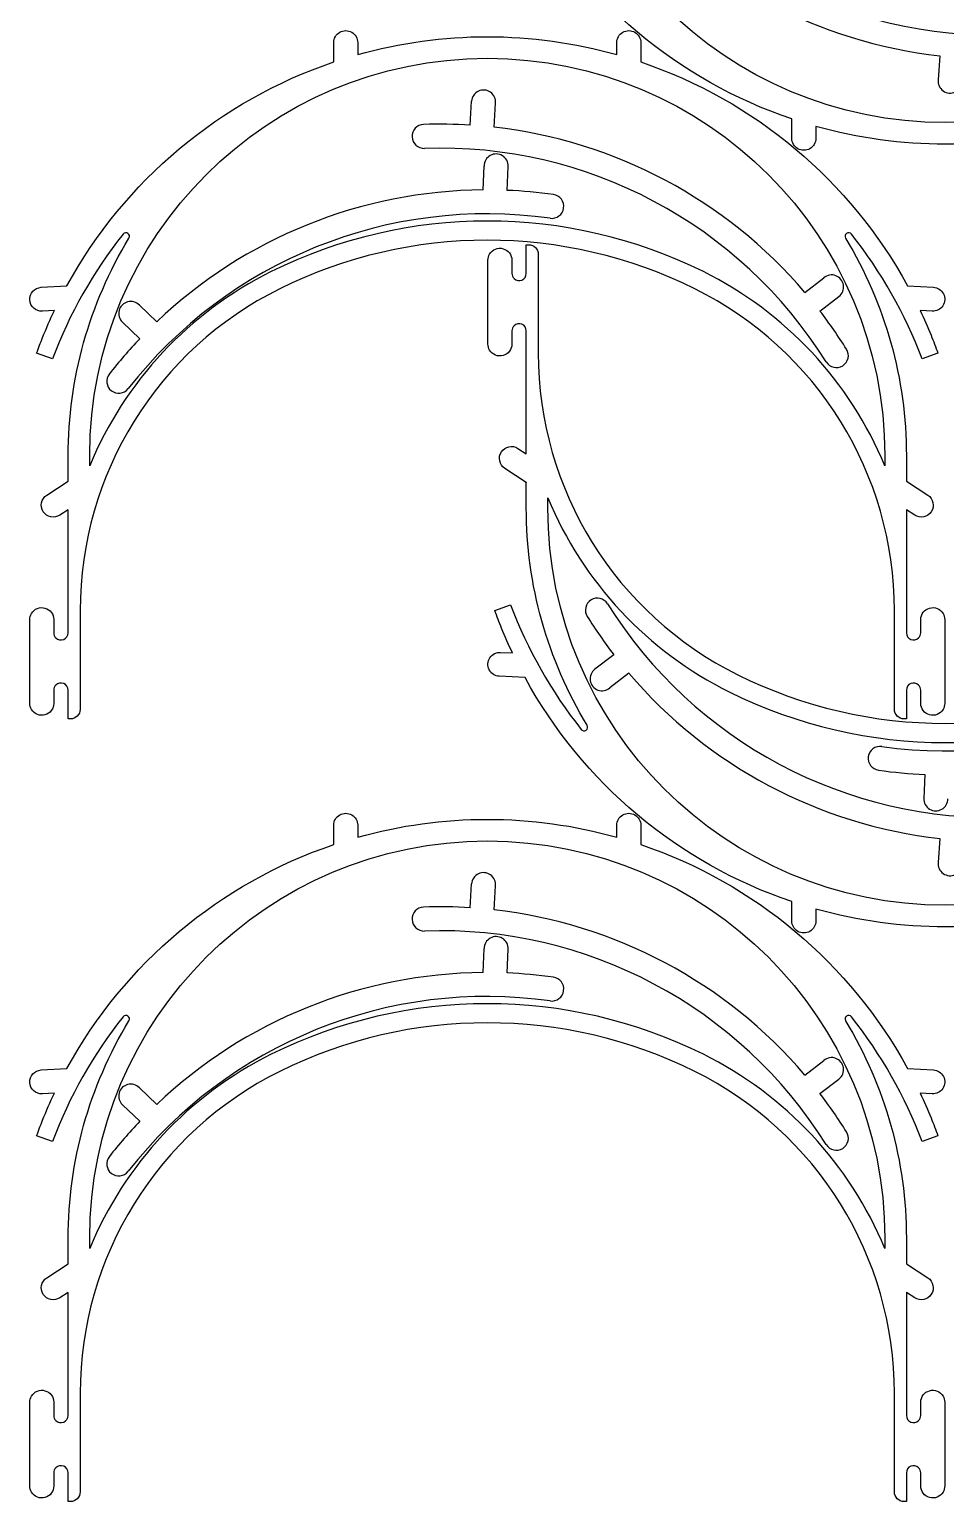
# Model space of a CAD drawing. Extents: x 5 to 3258, y 1 to 2262.
# Drawn here: x 5 to 547, y 1 to 873 of the extents above; entities that cross this region are included whole.
import ezdxf

# ---------------------------------------------------------------- set-up
doc = ezdxf.new("R2010")
doc.units = 0
doc.layers.add('Capa_1', color=7, linetype='CONTINUOUS')

msp = doc.modelspace()

# ---------------------------------------------------------------- linework, layer by layer
at = {"layer": 'Capa_1', "color": 7}
for points in [[(185.037468, 853.28447), (185.037468, 864.757018)], [(366.749713, 864.757018), (366.749713, 853.28447)], [(543.666788, 856.896555), (542.783736, 842.750866)], [(265.772456, 815.894861), (266.65551, 830.040548)], [(279.896051, 814.65792), (280.779103, 828.803609)], [(456.15617, 808.058551), (456.15617, 819.531099)], [(273.441771, 777.524267), (274.042184, 791.684768)], [(287.617293, 777.278115), (288.217706, 791.438616)], [(298.98102, 728.094898), (298.98102, 735.181512), (298.98102, 745.1028)], [(306.067635, 739.43348), (306.067635, 735.181512)], [(463.858192, 716.843515), (475.091703, 725.485766)], [(80.263004, 699.474979), (69.994393, 709.24411)], [(472.781479, 705.826211), (484.01499, 714.468463)], [(539.173556, 705.694221), (532.096834, 706.068196)], [(70.236981, 689.450768), (59.968372, 699.219899)], [(294.035074, 624.488315), (294.035272, 624.488712)], [(294.035272, 624.488712), (298.98102, 621.273827)], [(511.168957, 620.209244), (511.168957, 614.128844)], [(523.924863, 620.208479), (523.924863, 605.01115), (523.926365, 605.036662), (536.59536, 596.801364)], [(298.98102, 589.197997), (298.98102, 604.395326), (298.979518, 604.369814), (286.310523, 612.605112)], [(15.191586, 596.800996), (27.860592, 605.036293), (27.862092, 605.010781)], [(311.736926, 589.197232), (311.736926, 595.277632)], [(27.861876, 515.327298), (27.861876, 588.132649)], [(528.870611, 584.917764), (523.924863, 588.132649)], [(528.870809, 584.918161), (528.870611, 584.917764)], [(34.94849, 528.524444), (34.94849, 474.224964)], [(283.732328, 503.712255), (290.809049, 503.33828)], [(350.78136, 502.319171), (339.547849, 493.67692)], [(359.704647, 491.301867), (348.471136, 482.659616)], [(523.924863, 481.311578), (523.924863, 474.224964), (523.924863, 464.303676)], [(29.279202, 464.303676), (27.861876, 464.303676), (27.861876, 474.224964)], [(516.838249, 469.972996), (516.838249, 474.224964)], [(534.879521, 431.423868), (534.279108, 417.263367)], [(185.037468, 389.875377), (185.037468, 401.347925)], [(366.749713, 401.347925), (366.749713, 389.875377)], [(543.666788, 393.487462), (542.783736, 379.341773)], [(265.772456, 352.485768), (266.65551, 366.631455)], [(279.896051, 351.248827), (280.779103, 365.394516)], [(456.15617, 344.649458), (456.15617, 356.122006)], [(273.441771, 314.115174), (274.042184, 328.275676)], [(287.617293, 313.869022), (288.217706, 328.029523)], [(463.858192, 253.434422), (475.091703, 262.076674)], [(80.263004, 236.065886), (69.994393, 245.835017)], [(472.781479, 242.417118), (484.01499, 251.05937)], [(70.236981, 226.041675), (59.968372, 235.810806)], [(539.173556, 242.285128), (532.096834, 242.659103)], [(511.168957, 156.800151), (511.168957, 150.719751)], [(523.924863, 156.799386), (523.924863, 141.602057), (523.926365, 141.627569), (536.59536, 133.392271)], [(15.191586, 133.391903), (27.860592, 141.6272), (27.862092, 141.601689)], [(27.861876, 51.918205), (27.861876, 124.723556)], [(528.870611, 121.508671), (523.924863, 124.723556)], [(528.870809, 121.509068), (528.870611, 121.508671)], [(34.94849, 65.115352), (34.94849, 10.815871)], [(523.924863, 17.902485), (523.924863, 10.815871), (523.924863, 0.894583)], [(29.279202, 0.894583), (27.861876, 0.894583), (27.861876, 10.815871)], [(516.838249, 6.563903), (516.838249, 10.815871)]]:
    msp.add_lwpolyline(points, dxfattribs=at)
for points in [[(403.767379, 729.128662)], [(419.138504, 480.277814)], [(403.767379, 265.719569)]]:
    msp.add_lwpolyline(points, close=True, dxfattribs=at)
for points in [[(547.012512, 817.375464), (417.090859, 817.375464), (311.761626, 922.684674), (311.736926, 1052.606324)], [(782.288099, 1052.606324), (782.263398, 922.684674), (676.934165, 817.375464), (547.012512, 817.375464)], [(347.079585, 995.870827), (398.062337, 914.281372), (488.699797, 866.088579), (584.849714, 869.446207)], [(456.15617, 819.531099), (388.731204, 842.345842), (332.357393, 889.692218), (298.237096, 952.161761)], [(359.704647, 954.71096), (406.385055, 899.935497), (472.152518, 864.966317), (543.666788, 856.896555)], [(188.580776, 870.894207), (190.773382, 872.160109), (193.474785, 872.160109), (195.667391, 870.894207)], [(199.210699, 857.670403), (249.361464, 871.762637), (302.42572, 871.762637), (352.576485, 857.670403)], [(356.119792, 870.894206), (358.312398, 872.160107), (361.0138, 872.160107), (363.206406, 870.894206)], [(185.037468, 864.757018), (185.037468, 867.288822), (186.388169, 869.628305), (188.580776, 870.894207)], [(195.667391, 870.894207), (197.859998, 869.628305), (199.210699, 867.288822), (199.210699, 864.757018)], [(199.210699, 864.757018), (199.210699, 864.757018), (199.210699, 857.670403), (199.210699, 857.670403)], [(352.576485, 864.757018), (352.576485, 867.288821), (353.927186, 869.628304), (356.119792, 870.894206)], [(352.576485, 857.670403), (352.576485, 857.670403), (352.576485, 864.757018), (352.576485, 864.757018)], [(363.206406, 870.894206), (365.399012, 869.628304), (366.749713, 867.288821), (366.749713, 864.757018)], [(40.617785, 620.209244), (40.642485, 750.130895), (145.971718, 855.440105), (275.893371, 855.440105)], [(275.893371, 855.440105), (405.815024, 855.440105), (511.144257, 750.130895), (511.168957, 620.209244)], [(27.118159, 720.65344), (61.238441, 783.123167), (117.612352, 830.469688), (185.037468, 853.28447)], [(366.749713, 853.28447), (434.174679, 830.469727), (490.54849, 783.123351), (524.668787, 720.653808)], [(277.8489, 835.373031), (275.751534, 836.868145), (273.008367, 837.10839), (270.683041, 836.000615)], [(542.783736, 842.750866), (542.49486, 840.191402), (543.616573, 837.676557), (545.713939, 836.181444)], [(270.683041, 836.000615), (268.357715, 834.892839), (266.815933, 832.611263), (266.65551, 830.040548)], [(280.779103, 828.803609), (281.067979, 831.363073), (279.946266, 833.877918), (277.8489, 835.373031)], [(545.713939, 836.181444), (547.811305, 834.68633), (550.554472, 834.446085), (552.879798, 835.55386)], [(238.218517, 816.27292), (234.307631, 816.135584), (231.248333, 812.854253), (231.384896, 808.943339)], [(265.772456, 815.894861), (256.59937, 816.467505), (247.403861, 816.593674), (238.218517, 816.27292)], [(463.858192, 716.843515), (417.177784, 771.618978), (351.410321, 806.588158), (279.896051, 814.65792)], [(623.695184, 815.145165), (573.544419, 801.052931), (520.480163, 801.052931), (470.329398, 815.145165)], [(470.329398, 815.145165), (470.329398, 815.145165), (470.329398, 808.058551), (470.329398, 808.058551)], [(231.384896, 808.943339), (231.521459, 805.032426), (234.802184, 801.972479), (238.713125, 802.108268)], [(476.483254, 675.683648), (425.500502, 757.273103), (334.863042, 805.465896), (238.713125, 802.108268)], [(459.699477, 801.921363), (457.506871, 803.187265), (456.15617, 805.526748), (456.15617, 808.058551)], [(466.786091, 801.921363), (464.593485, 800.655462), (461.892083, 800.655462), (459.699477, 801.921363)], [(470.329398, 808.058551), (470.329398, 805.526748), (468.978697, 803.187265), (466.786091, 801.921363)], [(277.643056, 797.911827), (275.400913, 796.644161), (274.022464, 794.260383), (274.042184, 791.684768)], [(284.8352, 797.786938), (282.638421, 799.131684), (279.885199, 799.179492), (277.643056, 797.911827)], [(288.217706, 791.438616), (288.326835, 794.011994), (287.031979, 796.442193), (284.8352, 797.786938)], [(273.441771, 777.524267), (201.475743, 776.973989), (132.413287, 749.070946), (80.263004, 699.474979)], [(315.059799, 774.77393), (305.958304, 776.053057), (296.799983, 776.888773), (287.617293, 777.278115)], [(313.087291, 760.738574), (217.815061, 774.128211), (122.636604, 735.673618), (63.404721, 659.860267)], [(403.767379, 729.128662), (323.203345, 769.099614), (228.583394, 769.099614), (148.01936, 729.128662)], [(321.089835, 766.770193), (321.634452, 770.645407), (318.934906, 774.228546), (315.059799, 774.77393)], [(313.087291, 760.738574), (316.962614, 760.194723), (320.545219, 762.894978), (321.089835, 766.770193)], [(60.378409, 751.325893), (42.69731, 729.026946), (28.584036, 704.119029), (18.542451, 677.491396)], [(63.258772, 751.750214), (62.337228, 752.391518), (61.075871, 752.205701), (60.378409, 751.325893)], [(63.861686, 748.901874), (64.444342, 749.861576), (64.180317, 751.108909), (63.258772, 751.750214)], [(398.728003, 718.971503), (321.338908, 757.367243), (230.447823, 757.367243), (153.058728, 718.971503)], [(488.528197, 751.750606), (487.606647, 751.109309), (487.342611, 749.861978), (487.92526, 748.902271)], [(491.408557, 751.326262), (490.711103, 752.206076), (489.449747, 752.391903), (488.528197, 751.750606)], [(533.244497, 677.491764), (523.202918, 704.119397), (509.08965, 729.027313), (491.408557, 751.326262)], [(27.862092, 620.208111), (27.862099, 665.591673), (40.313937, 710.105338), (63.861686, 748.901874)], [(277.299099, 739.511632), (278.929605, 742.25414), (282.191794, 743.568873), (285.268332, 742.723406)], [(285.268332, 742.723406), (288.34487, 741.877939), (290.477062, 739.080769), (290.477083, 735.890173)], [(298.98102, 745.1028), (298.98102, 745.1028), (300.398343, 745.1028), (300.398343, 745.1028)], [(300.398343, 745.1028), (301.901938, 745.1028), (303.343949, 744.505498), (304.407148, 743.442293)], [(304.407148, 743.442293), (305.470347, 742.379089), (306.067642, 740.937075), (306.067635, 739.43348)], [(487.92526, 748.902271), (511.473017, 710.105727), (523.924858, 665.592052), (523.924863, 620.208479)], [(276.303855, 735.890173), (276.303864, 737.164866), (276.647687, 738.415957), (277.299099, 739.511632)], [(276.303855, 686.283902), (276.303855, 686.283902), (276.303855, 735.890173), (276.303855, 735.890173)], [(290.477083, 735.890173), (290.477083, 735.890173), (290.477083, 728.094898), (290.477083, 728.094898)], [(306.067635, 735.181512), (306.067635, 735.181512), (306.067635, 680.882032), (306.067635, 680.882031)], [(148.01936, 729.128662), (99.486351, 705.049541), (61.328409, 664.192075), (40.617785, 614.128844)], [(290.477083, 728.094898), (290.477084, 726.967206), (290.925058, 725.885701), (291.722457, 725.088302)], [(291.722457, 725.088302), (292.938511, 723.872248), (294.767358, 723.508468), (296.35621, 724.166591)], [(296.35621, 724.166591), (297.945062, 724.824715), (298.98102, 726.375137), (298.98102, 728.094898)], [(511.168957, 614.128844), (490.458332, 664.192075), (452.300389, 705.049542), (403.767379, 729.128662)], [(482.176503, 726.730014), (479.764193, 727.632756), (477.052063, 727.156445), (475.091703, 725.485766)], [(486.703854, 721.140235), (486.321926, 723.687452), (484.588813, 725.827273), (482.176503, 726.730014)], [(5.167833, 712.396844), (4.961376, 716.303193), (7.959169, 719.638003), (11.865365, 719.847323)], [(11.865365, 719.847323), (11.865365, 719.847323), (27.118159, 720.65344), (27.118159, 720.65344)], [(153.058728, 718.971503), (80.710419, 683.07669), (34.948481, 609.287774), (34.94849, 528.524444)], [(516.838249, 528.524445), (516.838256, 609.287776), (471.076315, 683.076692), (398.728003, 718.971503)], [(484.01499, 714.468463), (486.056459, 716.039), (487.085782, 718.593019), (486.703854, 721.140235)], [(524.668787, 720.653808), (524.668787, 720.653808), (539.92159, 719.84772), (539.92159, 719.84772)], [(539.92159, 719.84772), (542.449869, 719.714096), (544.714808, 718.241802), (545.863227, 715.985437)], [(545.863227, 715.985437), (547.011645, 713.729071), (546.86907, 711.031429), (545.489209, 708.908687)], [(12.6134, 705.693852), (8.706902, 705.490259), (5.37429, 708.490496), (5.167833, 712.396844)], [(19.690137, 706.067799), (19.690137, 706.067799), (12.6134, 705.693852), (12.6134, 705.693852)], [(12.734638, 690.129323), (14.889587, 695.512033), (17.209178, 700.827359), (19.690137, 706.067799)], [(57.991543, 706.136224), (57.345457, 703.642856), (58.102208, 700.995214), (59.968372, 699.219899)], [(63.078425, 711.222188), (60.584941, 710.576552), (58.637628, 708.629591), (57.991543, 706.136224)], [(69.994393, 709.24411), (68.219415, 711.110594), (65.571909, 711.867823), (63.078425, 711.222188)], [(532.096834, 706.068196), (534.375444, 701.255133), (536.517973, 696.378816), (538.521871, 691.445052)], [(545.489209, 708.908687), (544.109348, 706.785945), (541.701835, 705.560597), (539.173556, 705.694221)], [(296.356171, 698.007415), (294.767327, 698.665517), (292.9385, 698.301732), (291.722457, 697.085688)], [(298.98102, 694.079178), (298.980986, 695.798923), (297.945015, 697.349313), (296.356171, 698.007415)], [(488.502864, 683.194372), (483.632404, 690.988729), (478.385745, 698.541598), (472.781479, 705.826211)], [(9.208475, 680.854164), (10.329655, 683.966221), (11.505223, 687.058414), (12.734638, 690.129323)], [(70.236981, 689.450768), (63.901964, 682.791865), (57.894553, 675.828796), (52.23604, 668.586238)], [(291.722457, 697.085688), (290.925079, 696.28831), (290.477106, 695.206841), (290.477083, 694.079178)], [(290.477083, 694.079178), (290.477083, 694.079178), (290.477083, 686.283902), (290.477083, 686.283902)], [(298.98102, 621.273827), (298.98102, 621.273827), (298.98102, 694.079178), (298.98102, 694.079178)], [(538.521871, 691.445052), (539.944562, 687.942284), (541.297034, 684.411405), (542.578475, 680.854533)], [(18.542451, 677.491396), (18.542451, 677.491396), (9.208475, 680.854164), (9.208475, 680.854164)], [(277.299099, 682.662387), (276.647677, 683.758078), (276.303854, 685.009191), (276.303855, 686.283902)], [(285.268359, 679.45062), (282.191814, 678.605138), (278.92961, 679.91987), (277.299099, 682.662387)], [(290.477083, 686.283902), (290.477087, 683.093296), (288.344904, 680.296103), (285.268359, 679.45062)], [(306.067635, 680.882031), (306.067627, 600.1187), (351.829568, 526.329784), (424.17788, 490.434973)], [(486.247679, 673.430394), (489.566338, 675.504133), (490.575947, 679.875303), (488.502864, 683.194372)], [(542.578475, 680.854533), (542.578475, 680.854533), (533.244497, 677.491764), (533.244497, 677.491764)], [(476.483254, 675.683648), (478.55765, 672.365399), (482.929019, 671.356655), (486.247679, 673.430394)], [(52.23604, 668.586238), (49.827376, 665.502047), (50.374543, 661.04929), (53.458257, 658.640016)], [(53.458257, 658.640016), (56.541972, 656.230743), (60.994837, 656.777029), (63.404721, 659.860267)], [(27.862092, 605.010781), (27.862092, 605.010781), (27.862092, 620.208111), (27.862092, 620.208111)], [(40.617785, 614.128844), (40.617785, 614.128844), (40.617785, 620.209244), (40.617785, 620.209244)], [(286.310523, 612.605112), (283.039913, 614.742497), (282.116257, 619.123775), (284.245663, 622.399585)], [(284.245663, 622.399585), (286.375069, 625.675396), (290.754082, 626.60973), (294.035074, 624.488315)], [(13.120959, 587.002764), (10.990092, 590.280827), (11.916652, 594.665321), (15.191586, 596.800996)], [(311.736926, 595.277632), (332.447551, 545.214401), (370.605494, 504.356934), (419.138504, 480.277814)], [(536.59536, 596.801364), (539.865971, 594.663979), (540.789626, 590.282701), (538.66022, 587.006891)], [(22.916142, 584.917764), (19.634956, 582.791709), (15.251827, 583.724701), (13.120959, 587.002764)], [(27.861876, 588.132649), (27.861876, 588.132649), (22.916142, 584.917764), (22.916142, 584.917764)], [(334.980624, 460.504205), (311.432866, 499.300749), (298.981026, 543.814424), (298.98102, 589.197997)], [(547.012512, 353.966371), (417.090859, 353.966371), (311.761626, 459.275581), (311.736926, 589.197232)], [(523.924863, 588.132649), (523.924863, 588.132649), (523.924863, 515.327298), (523.924863, 515.327298)], [(538.66022, 587.006891), (536.530814, 583.73108), (532.151801, 582.796746), (528.870809, 584.918161)], [(782.288099, 589.197232), (782.263398, 459.275581), (676.934165, 353.966371), (547.012512, 353.966371)], [(509.409523, 447.96341), (604.681753, 434.573773), (699.86021, 473.028366), (759.092094, 548.841717)], [(280.327408, 528.551943), (280.327408, 528.551943), (289.661386, 531.914712), (289.661386, 531.914712)], [(289.661386, 531.914712), (299.702965, 505.287079), (313.816234, 480.379163), (331.497326, 458.080214)], [(337.315161, 534.714988), (333.996501, 532.641249), (332.986892, 528.270079), (335.059975, 524.95101)], [(347.079585, 532.461734), (345.005189, 535.779983), (340.63382, 536.788728), (337.315161, 534.714988)], [(347.079585, 532.461734), (398.062337, 450.872279), (488.699797, 402.679487), (584.849714, 406.037114)], [(5.18471, 523.122574), (5.184708, 524.397285), (5.528532, 525.648397), (6.179953, 526.744089)], [(5.18471, 473.516303), (5.18471, 473.516303), (5.18471, 523.122574), (5.18471, 523.122574)], [(6.179953, 526.744089), (7.810463, 529.486608), (11.072669, 530.801341), (14.149215, 529.955859)], [(14.149215, 529.955859), (17.225761, 529.110376), (19.357944, 526.313181), (19.357939, 523.122574)], [(19.357939, 523.122574), (19.357939, 523.122574), (19.357939, 515.327298), (19.357939, 515.327298)], [(284.384013, 517.961424), (282.961322, 521.464191), (281.608849, 524.995071), (280.327408, 528.551943)], [(335.059975, 524.95101), (339.930435, 517.156653), (345.177095, 509.603784), (350.78136, 502.319171)], [(516.838249, 474.224964), (516.838249, 474.224964), (516.838249, 528.524444), (516.838249, 528.524445)], [(532.4288, 523.122574), (532.428796, 526.31318), (534.560979, 529.110373), (537.637524, 529.955856)], [(532.4288, 515.327298), (532.4288, 515.327298), (532.4288, 523.122574), (532.4288, 523.122574)], [(537.637524, 529.955856), (540.714069, 530.801338), (543.976273, 529.486606), (545.606784, 526.744089)], [(545.606784, 526.744089), (546.258206, 525.648397), (546.60203, 524.397285), (546.602028, 523.122574)], [(546.602028, 523.122574), (546.602028, 523.122574), (546.602028, 473.516303), (546.602028, 473.516303)], [(19.357939, 515.327298), (19.357963, 514.199635), (19.805936, 513.118165), (20.603315, 512.320788)], [(25.237027, 511.399064), (26.82587, 512.057165), (27.861841, 513.607554), (27.861876, 515.327298)], [(290.809049, 503.33828), (288.530439, 508.151343), (286.38791, 513.02766), (284.384013, 517.961424)], [(523.924863, 515.327298), (523.924897, 513.607553), (524.960869, 512.057163), (526.549713, 511.399061)], [(531.183427, 512.320788), (531.980805, 513.118165), (532.428777, 514.199635), (532.4288, 515.327298)], [(20.603315, 512.320788), (21.819359, 511.104746), (23.648184, 510.740962), (25.237027, 511.399064)], [(526.549713, 511.399061), (528.138556, 510.740959), (529.967383, 511.104744), (531.183427, 512.320788)], [(277.042657, 493.421039), (275.894239, 495.677405), (276.036813, 498.375047), (277.416674, 500.497789)], [(277.416674, 500.497789), (278.796535, 502.620531), (281.204048, 503.845879), (283.732328, 503.712255)], [(282.984293, 489.558756), (280.456014, 489.692379), (278.191075, 491.164674), (277.042657, 493.421039)], [(298.237096, 488.752668), (298.237096, 488.752668), (282.984293, 489.558756), (282.984293, 489.558756)], [(456.15617, 356.122006), (388.731204, 378.936749), (332.357393, 426.283125), (298.237096, 488.752668)], [(339.547849, 493.67692), (337.506381, 492.106382), (336.477058, 489.552363), (336.858985, 487.005147)], [(359.704647, 491.301867), (406.385055, 436.526404), (472.152518, 401.557224), (543.666788, 393.487462)], [(424.17788, 490.434973), (501.566976, 452.039233), (592.45806, 452.039233), (669.847156, 490.434973)], [(20.603315, 484.318174), (19.805915, 483.520775), (19.35794, 482.439271), (19.357939, 481.311578)], [(19.357939, 481.311578), (19.357939, 481.311578), (19.357939, 473.516303), (19.357939, 473.516303)], [(25.237066, 485.239881), (23.648216, 485.898005), (21.81937, 485.534226), (20.603315, 484.318174)], [(27.861876, 481.311578), (27.861875, 483.031338), (26.825917, 484.581758), (25.237066, 485.239881)], [(27.861876, 474.224964), (27.861876, 474.224964), (27.861876, 481.311578), (27.861876, 481.311578)], [(336.858985, 487.005147), (337.240913, 484.457931), (338.974027, 482.318109), (341.386336, 481.415368)], [(341.386336, 481.415368), (343.798646, 480.512627), (346.510776, 480.988937), (348.471136, 482.659616)], [(419.138504, 480.277814), (499.702538, 440.306862), (594.32249, 440.306862), (674.886523, 480.277814)], [(526.549673, 485.239884), (524.960822, 484.581761), (523.924863, 483.031339), (523.924863, 481.311578)], [(531.183427, 484.318174), (529.967372, 485.534228), (528.138525, 485.898008), (526.549673, 485.239884)], [(532.4288, 481.311578), (532.4288, 482.43927), (531.980825, 483.520775), (531.183427, 484.318174)], [(532.4288, 473.516303), (532.4288, 473.516303), (532.4288, 481.311578), (532.4288, 481.311578)], [(6.179953, 469.894844), (5.528541, 470.990519), (5.184719, 472.241611), (5.18471, 473.516303)], [(19.357939, 473.516303), (19.357919, 470.325706), (17.225727, 467.528534), (14.149187, 466.683066)], [(34.94849, 474.224964), (34.94849, 474.224964), (34.94849, 469.972996), (34.94849, 469.972996)], [(537.637551, 466.68307), (534.561013, 467.528537), (532.428822, 470.325707), (532.4288, 473.516303)], [(546.602028, 473.516303), (546.602019, 472.24161), (546.258196, 470.990519), (545.606784, 469.894844)], [(14.149187, 466.683066), (11.072648, 465.837599), (7.810458, 467.152334), (6.179953, 469.894844)], [(33.288005, 465.964184), (32.224806, 464.900979), (30.782796, 464.303677), (29.279202, 464.303676)], [(34.94849, 469.972996), (34.948498, 468.469402), (34.351203, 467.027388), (33.288005, 465.964184)], [(518.498735, 465.964183), (517.435536, 467.027387), (516.838241, 468.469401), (516.838249, 469.972996)], [(522.50754, 464.303676), (521.003945, 464.303676), (519.561935, 464.900978), (518.498735, 465.964183)], [(523.924863, 464.303676), (523.924863, 464.303676), (522.50754, 464.303676), (522.50754, 464.303676)], [(545.606784, 469.894844), (543.976278, 467.152336), (540.714089, 465.837603), (537.637551, 466.68307)], [(331.497326, 458.080214), (332.194781, 457.2004), (333.456137, 457.014573), (334.377687, 457.65587)], [(334.377687, 457.65587), (335.299237, 458.297167), (335.563272, 459.544498), (334.980624, 460.504205)], [(509.409523, 447.96341), (505.534201, 448.50726), (501.951596, 445.807005), (501.406979, 441.931791)], [(501.406979, 441.931791), (500.862362, 438.056576), (503.561908, 434.473437), (507.437015, 433.928054)], [(507.437015, 433.928054), (516.53851, 432.648927), (525.696831, 431.813211), (534.879521, 431.423868)], [(534.279108, 417.263367), (534.169979, 414.68999), (535.464835, 412.259791), (537.661614, 410.915045)], [(537.661614, 410.915045), (539.858393, 409.5703), (542.611616, 409.522491), (544.853758, 410.790157)], [(544.853758, 410.790157), (547.095901, 412.057822), (548.47435, 414.4416), (548.454631, 417.017215)], [(185.037468, 401.347925), (185.037468, 403.879729), (186.388169, 406.219212), (188.580776, 407.485114)], [(188.580776, 407.485114), (190.773382, 408.751016), (193.474785, 408.751016), (195.667391, 407.485114)], [(195.667391, 407.485114), (197.859998, 406.219212), (199.210699, 403.879729), (199.210699, 401.347925)], [(199.210699, 394.261311), (249.361464, 408.353545), (302.42572, 408.353545), (352.576485, 394.261311)], [(199.210699, 401.347925), (199.210699, 401.347925), (199.210699, 394.261311), (199.210699, 394.261311)], [(352.576485, 401.347925), (352.576485, 403.879728), (353.927186, 406.219211), (356.119792, 407.485113)], [(352.576485, 394.261311), (352.576485, 394.261311), (352.576485, 401.347925), (352.576485, 401.347925)], [(356.119792, 407.485113), (358.312398, 408.751014), (361.0138, 408.751014), (363.206406, 407.485113)], [(363.206406, 407.485113), (365.399012, 406.219211), (366.749713, 403.879728), (366.749713, 401.347925)], [(27.118159, 257.244347), (61.238441, 319.714074), (117.612352, 367.060595), (185.037468, 389.875377)], [(40.617785, 156.800151), (40.642485, 286.721802), (145.971718, 392.031012), (275.893371, 392.031012)], [(275.893371, 392.031012), (405.815024, 392.031012), (511.144257, 286.721802), (511.168957, 156.800151)], [(366.749713, 389.875377), (434.174679, 367.060634), (490.54849, 319.714258), (524.668787, 257.244715)], [(542.783736, 379.341773), (542.49486, 376.782309), (543.616573, 374.267464), (545.713939, 372.772351)], [(270.683041, 372.591522), (268.357715, 371.483747), (266.815933, 369.20217), (266.65551, 366.631455)], [(277.8489, 371.963939), (275.751534, 373.459052), (273.008367, 373.699297), (270.683041, 372.591522)], [(280.779103, 365.394516), (281.067979, 367.95398), (279.946266, 370.468825), (277.8489, 371.963939)], [(545.713939, 372.772351), (547.811305, 371.277237), (550.554472, 371.036992), (552.879798, 372.144767)], [(238.218517, 352.863827), (234.307631, 352.726491), (231.248333, 349.44516), (231.384896, 345.534246)], [(265.772456, 352.485768), (256.59937, 353.058412), (247.403861, 353.184581), (238.218517, 352.863827)], [(463.858192, 253.434422), (417.177784, 308.209885), (351.410321, 343.179066), (279.896051, 351.248827)], [(623.695184, 351.736072), (573.544419, 337.643838), (520.480163, 337.643838), (470.329398, 351.736072)], [(470.329398, 351.736072), (470.329398, 351.736072), (470.329398, 344.649458), (470.329398, 344.649458)], [(231.384896, 345.534246), (231.521459, 341.623333), (234.802184, 338.563386), (238.713125, 338.699175)], [(476.483254, 212.274555), (425.500502, 293.86401), (334.863042, 342.056803), (238.713125, 338.699175)], [(459.699477, 338.51227), (457.506871, 339.778172), (456.15617, 342.117655), (456.15617, 344.649458)], [(470.329398, 344.649458), (470.329398, 342.117655), (468.978697, 339.778172), (466.786091, 338.51227)], [(277.643056, 334.502734), (275.400913, 333.235068), (274.022464, 330.85129), (274.042184, 328.275676)], [(284.8352, 334.377845), (282.638421, 335.722591), (279.885199, 335.7704), (277.643056, 334.502734)], [(288.217706, 328.029523), (288.326835, 330.602901), (287.031979, 333.0331), (284.8352, 334.377845)], [(466.786091, 338.51227), (464.593485, 337.246369), (461.892083, 337.246369), (459.699477, 338.51227)], [(273.441771, 314.115174), (201.475743, 313.564896), (132.413287, 285.661853), (80.263004, 236.065886)], [(315.059799, 311.364837), (305.958304, 312.643964), (296.799983, 313.47968), (287.617293, 313.869022)], [(313.087291, 297.329481), (217.815061, 310.719118), (122.636604, 272.264525), (63.404721, 196.451174)], [(403.767379, 265.719569), (323.203345, 305.690521), (228.583394, 305.690521), (148.01936, 265.719569)], [(321.089835, 303.3611), (321.634452, 307.236314), (318.934906, 310.819453), (315.059799, 311.364837)], [(313.087291, 297.329481), (316.962614, 296.78563), (320.545219, 299.485885), (321.089835, 303.3611)], [(60.378409, 287.9168), (42.69731, 265.617853), (28.584036, 240.709936), (18.542451, 214.082303)], [(63.258772, 288.341121), (62.337228, 288.982425), (61.075871, 288.796608), (60.378409, 287.9168)], [(63.861686, 285.492781), (64.444342, 286.452483), (64.180317, 287.699816), (63.258772, 288.341121)], [(398.728003, 255.56241), (321.338908, 293.95815), (230.447823, 293.95815), (153.058728, 255.56241)], [(488.528197, 288.341513), (487.606647, 287.700216), (487.342611, 286.452885), (487.92526, 285.493178)], [(491.408557, 287.917169), (490.711103, 288.796983), (489.449747, 288.98281), (488.528197, 288.341513)], [(533.244497, 214.082671), (523.202918, 240.710304), (509.08965, 265.61822), (491.408557, 287.917169)], [(27.862092, 156.799018), (27.862099, 202.18258), (40.313937, 246.696245), (63.861686, 285.492781)], [(487.92526, 285.493178), (511.473017, 246.696634), (523.924858, 202.182959), (523.924863, 156.799386)], [(148.01936, 265.719569), (99.486351, 241.640449), (61.328409, 200.782982), (40.617785, 150.719751)], [(511.168957, 150.719751), (490.458332, 200.782982), (452.300389, 241.640449), (403.767379, 265.719569)], [(482.176503, 263.320921), (479.764193, 264.223663), (477.052063, 263.747352), (475.091703, 262.076674)], [(486.703854, 257.731142), (486.321926, 260.278359), (484.588813, 262.41818), (482.176503, 263.320921)], [(5.167833, 248.987751), (4.961376, 252.8941), (7.959169, 256.22891), (11.865365, 256.43823)], [(11.865365, 256.43823), (11.865365, 256.43823), (27.118159, 257.244347), (27.118159, 257.244347)], [(153.058728, 255.56241), (80.710419, 219.667597), (34.948481, 145.878681), (34.94849, 65.115352)], [(516.838249, 65.115352), (516.838256, 145.878683), (471.076315, 219.667599), (398.728003, 255.56241)], [(484.01499, 251.05937), (486.056459, 252.629907), (487.085782, 255.183926), (486.703854, 257.731142)], [(524.668787, 257.244715), (524.668787, 257.244715), (539.92159, 256.438627), (539.92159, 256.438627)], [(539.92159, 256.438627), (542.449869, 256.305004), (544.714808, 254.832709), (545.863227, 252.576344)], [(12.6134, 242.284759), (8.706902, 242.081166), (5.37429, 245.081403), (5.167833, 248.987751)], [(63.078425, 247.813095), (60.584941, 247.167459), (58.637628, 245.220498), (57.991543, 242.727131)], [(69.994393, 245.835017), (68.219415, 247.701501), (65.571909, 248.45873), (63.078425, 247.813095)], [(545.489209, 245.499594), (544.109348, 243.376852), (541.701835, 242.151504), (539.173556, 242.285128)], [(545.863227, 252.576344), (547.011645, 250.319978), (546.86907, 247.622336), (545.489209, 245.499594)], [(19.690137, 242.658706), (19.690137, 242.658706), (12.6134, 242.284759), (12.6134, 242.284759)], [(12.734638, 226.72023), (14.889587, 232.10294), (17.209178, 237.418266), (19.690137, 242.658706)], [(57.991543, 242.727131), (57.345457, 240.233763), (58.102208, 237.586121), (59.968372, 235.810806)], [(488.502864, 219.785279), (483.632404, 227.579636), (478.385745, 235.132505), (472.781479, 242.417118)], [(532.096834, 242.659103), (534.375444, 237.84604), (536.517973, 232.969723), (538.521871, 228.035959)], [(9.208475, 217.445071), (10.329655, 220.557128), (11.505223, 223.649321), (12.734638, 226.72023)], [(538.521871, 228.035959), (539.944562, 224.533192), (541.297034, 221.002312), (542.578475, 217.44544)], [(70.236981, 226.041675), (63.901964, 219.382772), (57.894553, 212.419703), (52.23604, 205.177145)], [(486.247679, 210.021301), (489.566338, 212.09504), (490.575947, 216.46621), (488.502864, 219.785279)], [(18.542451, 214.082303), (18.542451, 214.082303), (9.208475, 217.445071), (9.208475, 217.445071)], [(476.483254, 212.274555), (478.55765, 208.956306), (482.929019, 207.947562), (486.247679, 210.021301)], [(542.578475, 217.44544), (542.578475, 217.44544), (533.244497, 214.082671), (533.244497, 214.082671)], [(52.23604, 205.177145), (49.827376, 202.092954), (50.374543, 197.640197), (53.458257, 195.230924)], [(53.458257, 195.230924), (56.541972, 192.82165), (60.994837, 193.367936), (63.404721, 196.451174)], [(27.862092, 141.601689), (27.862092, 141.601689), (27.862092, 156.799018), (27.862092, 156.799018)], [(40.617785, 150.719751), (40.617785, 150.719751), (40.617785, 156.800151), (40.617785, 156.800151)], [(13.120959, 123.593671), (10.990092, 126.871735), (11.916652, 131.256228), (15.191586, 133.391903)], [(536.59536, 133.392271), (539.865971, 131.254886), (540.789626, 126.873608), (538.66022, 123.597798)], [(22.916142, 121.508671), (19.634956, 119.382616), (15.251827, 120.315608), (13.120959, 123.593671)], [(27.861876, 124.723556), (27.861876, 124.723556), (22.916142, 121.508671), (22.916142, 121.508671)], [(523.924863, 124.723556), (523.924863, 124.723556), (523.924863, 51.918205), (523.924863, 51.918205)], [(538.66022, 123.597798), (536.530814, 120.321987), (532.151801, 119.387654), (528.870809, 121.509068)], [(5.18471, 59.713481), (5.184708, 60.988192), (5.528532, 62.239304), (6.179953, 63.334996)], [(6.179953, 63.334996), (7.810463, 66.077515), (11.072669, 67.392249), (14.149215, 66.546766)], [(14.149215, 66.546766), (17.225761, 65.701283), (19.357944, 62.904088), (19.357939, 59.713481)], [(516.838249, 10.815871), (516.838249, 10.815871), (516.838249, 65.115351), (516.838249, 65.115352)], [(532.4288, 59.713481), (532.428796, 62.904087), (534.560979, 65.70128), (537.637524, 66.546763)], [(537.637524, 66.546763), (540.714069, 67.392245), (543.976273, 66.077513), (545.606784, 63.334996)], [(545.606784, 63.334996), (546.258206, 62.239305), (546.60203, 60.988192), (546.602028, 59.713481)], [(5.18471, 10.10721), (5.18471, 10.10721), (5.18471, 59.713481), (5.18471, 59.713481)], [(19.357939, 59.713481), (19.357939, 59.713481), (19.357939, 51.918205), (19.357939, 51.918205)], [(532.4288, 51.918205), (532.4288, 51.918205), (532.4288, 59.713481), (532.4288, 59.713481)], [(546.602028, 59.713481), (546.602028, 59.713481), (546.602028, 10.10721), (546.602028, 10.10721)], [(19.357939, 51.918205), (19.357963, 50.790542), (19.805936, 49.709072), (20.603315, 48.911695)], [(20.603315, 48.911695), (21.819359, 47.695653), (23.648184, 47.331869), (25.237027, 47.989971)], [(25.237027, 47.989971), (26.82587, 48.648072), (27.861841, 50.198461), (27.861876, 51.918205)], [(523.924863, 51.918205), (523.924897, 50.19846), (524.960869, 48.64807), (526.549713, 47.989968)], [(526.549713, 47.989968), (528.138556, 47.331866), (529.967383, 47.695651), (531.183427, 48.911695)], [(531.183427, 48.911695), (531.980805, 49.709073), (532.428777, 50.790542), (532.4288, 51.918205)], [(20.603315, 20.909081), (19.805915, 20.111683), (19.35794, 19.030178), (19.357939, 17.902485)], [(19.357939, 17.902485), (19.357939, 17.902485), (19.357939, 10.10721), (19.357939, 10.10721)], [(25.237066, 21.830788), (23.648216, 22.488912), (21.81937, 22.125133), (20.603315, 20.909081)], [(27.861876, 17.902485), (27.861875, 19.622245), (26.825917, 21.172665), (25.237066, 21.830788)], [(27.861876, 10.815871), (27.861876, 10.815871), (27.861876, 17.902485), (27.861876, 17.902485)], [(526.549673, 21.830792), (524.960822, 21.172668), (523.924863, 19.622246), (523.924863, 17.902485)], [(531.183427, 20.909081), (529.967372, 22.125135), (528.138525, 22.488915), (526.549673, 21.830792)], [(532.4288, 17.902485), (532.4288, 19.030177), (531.980825, 20.111682), (531.183427, 20.909081)], [(532.4288, 10.10721), (532.4288, 10.10721), (532.4288, 17.902485), (532.4288, 17.902485)], [(6.179953, 6.485751), (5.528541, 7.581426), (5.184719, 8.832518), (5.18471, 10.10721)], [(19.357939, 10.10721), (19.357919, 6.916613), (17.225727, 4.119441), (14.149187, 3.273974)], [(34.94849, 10.815871), (34.94849, 10.815871), (34.94849, 6.563903), (34.94849, 6.563903)], [(537.637551, 3.273977), (534.561013, 4.119444), (532.428822, 6.916614), (532.4288, 10.10721)], [(546.602028, 10.10721), (546.602019, 8.832518), (546.258196, 7.581426), (545.606784, 6.485751)], [(14.149187, 3.273974), (11.072648, 2.428506), (7.810458, 3.743241), (6.179953, 6.485751)], [(33.288005, 2.555091), (32.224806, 1.491886), (30.782796, 0.894584), (29.279202, 0.894583)], [(34.94849, 6.563903), (34.948498, 5.060309), (34.351203, 3.618295), (33.288005, 2.555091)], [(518.498735, 2.55509), (517.435536, 3.618294), (516.838241, 5.060308), (516.838249, 6.563903)], [(522.50754, 0.894583), (521.003945, 0.894583), (519.561935, 1.491885), (518.498735, 2.55509)], [(523.924863, 0.894583), (523.924863, 0.894583), (522.50754, 0.894583), (522.50754, 0.894583)], [(545.606784, 6.485751), (543.976278, 3.743243), (540.714089, 2.42851), (537.637551, 3.273977)]]:
    msp.add_open_spline(points, degree=3, dxfattribs=at)

doc.saveas('drawing.dxf')
